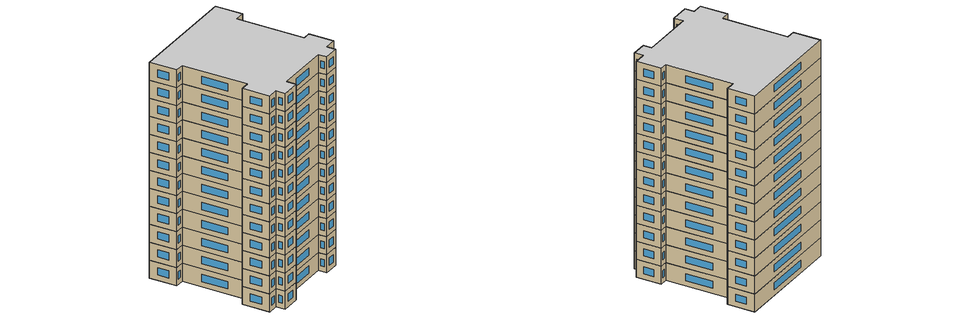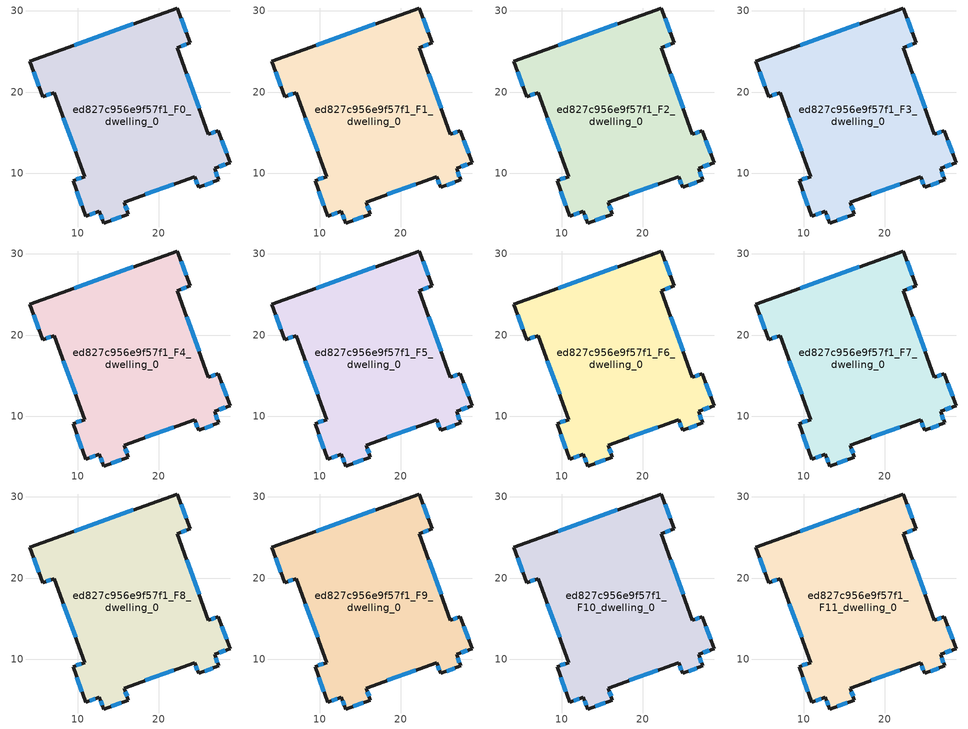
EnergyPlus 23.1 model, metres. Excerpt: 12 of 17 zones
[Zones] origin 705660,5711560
ed827c956e9f57f1_F0_dwelling_0
 floor ground (EU_floor_Construction): 27.34,9.21 26.83,10.62 28.74,11.31 27.31,15.27 26.08,14.83 22.24,25.45 23.81,26.02 22.26,30.32 4.15,23.79 5.72,19.43 7.14,19.94 10.87,9.63 9.45,9.12 11.02,4.77 12.69,5.37 13.22,3.92 16.25,5.01 15.71,6.5 24.39,9.61 24.86,8.32 z0
 wall outside (EU_wall_Construction): 26.08,14.83 27.31,15.27 28.74,11.31 26.83,10.62 27.34,9.21 24.86,8.32 24.39,9.61 15.71,6.5 16.25,5.01 13.22,3.92 12.69,5.37 11.02,4.77 9.45,9.12 10.87,9.63 7.14,19.94 5.72,19.43 4.15,23.79 22.26,30.32 23.81,26.02 22.24,25.45 26.08,14.83 z0:3
 window (EU_Window_Construction): 26.45,14.97 26.94,15.14 / 27.73,14.09 28.31,12.5 / 28.17,11.11 27.4,10.83 / 26.98,10.2 27.18,9.63 / 26.59,8.94 25.6,8.58 / 24.72,8.7 24.53,9.22 / 21.79,8.68 18.31,7.43 / 15.87,6.05 16.09,5.46 / 15.34,4.69 14.13,4.25 / 13.06,4.36 12.85,4.94 / 12.19,5.19 11.52,4.95 / 10.55,6.07 9.92,7.81 / 9.88,9.27 10.45,9.48 / 9.76,12.72 8.26,16.85 / 6.72,19.79 6.15,19.58 / 5.25,20.74 4.62,22.49 / 9.57,25.74 16.84,28.36 / 22.73,29.03 23.35,27.31 / 23.34,25.85 22.71,25.62 / 23.39,22.27 24.93,18.01 z0.9:2.1
ed827c956e9f57f1_F1_dwelling_0
 floor to ed827c956e9f57f1_F0_dwelling_0 (EU_floor_Construction): 27.34,9.21 26.83,10.62 28.74,11.31 27.31,15.27 26.08,14.83 22.24,25.45 23.81,26.02 22.26,30.32 4.15,23.79 5.72,19.43 7.14,19.94 10.87,9.63 9.45,9.12 11.02,4.77 12.69,5.37 13.22,3.92 16.25,5.01 15.71,6.5 24.39,9.61 24.86,8.32 z3
 wall outside (EU_wall_Construction): 26.08,14.83 27.31,15.27 28.74,11.31 26.83,10.62 27.34,9.21 24.86,8.32 24.39,9.61 15.71,6.5 16.25,5.01 13.22,3.92 12.69,5.37 11.02,4.77 9.45,9.12 10.87,9.63 7.14,19.94 5.72,19.43 4.15,23.79 22.26,30.32 23.81,26.02 22.24,25.45 26.08,14.83 z3:6
 window (EU_Window_Construction): 26.45,14.97 26.94,15.14 / 27.73,14.09 28.31,12.5 / 28.17,11.11 27.4,10.83 / 26.98,10.2 27.18,9.63 / 26.59,8.94 25.6,8.58 / 24.72,8.7 24.53,9.22 / 21.79,8.68 18.31,7.43 / 15.87,6.05 16.09,5.46 / 15.34,4.69 14.13,4.25 / 13.06,4.36 12.85,4.94 / 12.19,5.19 11.52,4.95 / 10.55,6.07 9.92,7.81 / 9.88,9.27 10.45,9.48 / 9.76,12.72 8.26,16.85 / 6.72,19.79 6.15,19.58 / 5.25,20.74 4.62,22.49 / 9.57,25.74 16.84,28.36 / 22.73,29.03 23.35,27.31 / 23.34,25.85 22.71,25.62 / 23.39,22.27 24.93,18.01 z3.9:5.1
ed827c956e9f57f1_F2_dwelling_0
 floor to ed827c956e9f57f1_F1_dwelling_0 (EU_floor_Construction): 27.34,9.21 26.83,10.62 28.74,11.31 27.31,15.27 26.08,14.83 22.24,25.45 23.81,26.02 22.26,30.32 4.15,23.79 5.72,19.43 7.14,19.94 10.87,9.63 9.45,9.12 11.02,4.77 12.69,5.37 13.22,3.92 16.25,5.01 15.71,6.5 24.39,9.61 24.86,8.32 z6
 wall outside (EU_wall_Construction): 26.08,14.83 27.31,15.27 28.74,11.31 26.83,10.62 27.34,9.21 24.86,8.32 24.39,9.61 15.71,6.5 16.25,5.01 13.22,3.92 12.69,5.37 11.02,4.77 9.45,9.12 10.87,9.63 7.14,19.94 5.72,19.43 4.15,23.79 22.26,30.32 23.81,26.02 22.24,25.45 26.08,14.83 z6:9
 window (EU_Window_Construction): 26.45,14.97 26.94,15.14 / 27.73,14.09 28.31,12.5 / 28.17,11.11 27.4,10.83 / 26.98,10.2 27.18,9.63 / 26.59,8.94 25.6,8.58 / 24.72,8.7 24.53,9.22 / 21.79,8.68 18.31,7.43 / 15.87,6.05 16.09,5.46 / 15.34,4.69 14.13,4.25 / 13.06,4.36 12.85,4.94 / 12.19,5.19 11.52,4.95 / 10.55,6.07 9.92,7.81 / 9.88,9.27 10.45,9.48 / 9.76,12.72 8.26,16.85 / 6.72,19.79 6.15,19.58 / 5.25,20.74 4.62,22.49 / 9.57,25.74 16.84,28.36 / 22.73,29.03 23.35,27.31 / 23.34,25.85 22.71,25.62 / 23.39,22.27 24.93,18.01 z6.9:8.1
ed827c956e9f57f1_F3_dwelling_0
 floor to ed827c956e9f57f1_F2_dwelling_0 (EU_floor_Construction): 27.34,9.21 26.83,10.62 28.74,11.31 27.31,15.27 26.08,14.83 22.24,25.45 23.81,26.02 22.26,30.32 4.15,23.79 5.72,19.43 7.14,19.94 10.87,9.63 9.45,9.12 11.02,4.77 12.69,5.37 13.22,3.92 16.25,5.01 15.71,6.5 24.39,9.61 24.86,8.32 z9
 wall outside (EU_wall_Construction): 26.08,14.83 27.31,15.27 28.74,11.31 26.83,10.62 27.34,9.21 24.86,8.32 24.39,9.61 15.71,6.5 16.25,5.01 13.22,3.92 12.69,5.37 11.02,4.77 9.45,9.12 10.87,9.63 7.14,19.94 5.72,19.43 4.15,23.79 22.26,30.32 23.81,26.02 22.24,25.45 26.08,14.83 z9:12
 window (EU_Window_Construction): 26.45,14.97 26.94,15.14 / 27.73,14.09 28.31,12.5 / 28.17,11.11 27.4,10.83 / 26.98,10.2 27.18,9.63 / 26.59,8.94 25.6,8.58 / 24.72,8.7 24.53,9.22 / 21.79,8.68 18.31,7.43 / 15.87,6.05 16.09,5.46 / 15.34,4.69 14.13,4.25 / 13.06,4.36 12.85,4.94 / 12.19,5.19 11.52,4.95 / 10.55,6.07 9.92,7.81 / 9.88,9.27 10.45,9.48 / 9.76,12.72 8.26,16.85 / 6.72,19.79 6.15,19.58 / 5.25,20.74 4.62,22.49 / 9.57,25.74 16.84,28.36 / 22.73,29.03 23.35,27.31 / 23.34,25.85 22.71,25.62 / 23.39,22.27 24.93,18.01 z9.9:11.1
ed827c956e9f57f1_F4_dwelling_0
 floor to ed827c956e9f57f1_F3_dwelling_0 (EU_floor_Construction): 27.34,9.21 26.83,10.62 28.74,11.31 27.31,15.27 26.08,14.83 22.24,25.45 23.81,26.02 22.26,30.32 4.15,23.79 5.72,19.43 7.14,19.94 10.87,9.63 9.45,9.12 11.02,4.77 12.69,5.37 13.22,3.92 16.25,5.01 15.71,6.5 24.39,9.61 24.86,8.32 z12
 wall outside (EU_wall_Construction): 26.08,14.83 27.31,15.27 28.74,11.31 26.83,10.62 27.34,9.21 24.86,8.32 24.39,9.61 15.71,6.5 16.25,5.01 13.22,3.92 12.69,5.37 11.02,4.77 9.45,9.12 10.87,9.63 7.14,19.94 5.72,19.43 4.15,23.79 22.26,30.32 23.81,26.02 22.24,25.45 26.08,14.83 z12:15
 window (EU_Window_Construction): 26.45,14.97 26.94,15.14 / 27.73,14.09 28.31,12.5 / 28.17,11.11 27.4,10.83 / 26.98,10.2 27.18,9.63 / 26.59,8.94 25.6,8.58 / 24.72,8.7 24.53,9.22 / 21.79,8.68 18.31,7.43 / 15.87,6.05 16.09,5.46 / 15.34,4.69 14.13,4.25 / 13.06,4.36 12.85,4.94 / 12.19,5.19 11.52,4.95 / 10.55,6.07 9.92,7.81 / 9.88,9.27 10.45,9.48 / 9.76,12.72 8.26,16.85 / 6.72,19.79 6.15,19.58 / 5.25,20.74 4.62,22.49 / 9.57,25.74 16.84,28.36 / 22.73,29.03 23.35,27.31 / 23.34,25.85 22.71,25.62 / 23.39,22.27 24.93,18.01 z12.9:14.1
ed827c956e9f57f1_F5_dwelling_0
 floor to ed827c956e9f57f1_F4_dwelling_0 (EU_floor_Construction): 27.34,9.21 26.83,10.62 28.74,11.31 27.31,15.27 26.08,14.83 22.24,25.45 23.81,26.02 22.26,30.32 4.15,23.79 5.72,19.43 7.14,19.94 10.87,9.63 9.45,9.12 11.02,4.77 12.69,5.37 13.22,3.92 16.25,5.01 15.71,6.5 24.39,9.61 24.86,8.32 z15
 wall outside (EU_wall_Construction): 26.08,14.83 27.31,15.27 28.74,11.31 26.83,10.62 27.34,9.21 24.86,8.32 24.39,9.61 15.71,6.5 16.25,5.01 13.22,3.92 12.69,5.37 11.02,4.77 9.45,9.12 10.87,9.63 7.14,19.94 5.72,19.43 4.15,23.79 22.26,30.32 23.81,26.02 22.24,25.45 26.08,14.83 z15:18
 window (EU_Window_Construction): 26.45,14.97 26.94,15.14 / 27.73,14.09 28.31,12.5 / 28.17,11.11 27.4,10.83 / 26.98,10.2 27.18,9.63 / 26.59,8.94 25.6,8.58 / 24.72,8.7 24.53,9.22 / 21.79,8.68 18.31,7.43 / 15.87,6.05 16.09,5.46 / 15.34,4.69 14.13,4.25 / 13.06,4.36 12.85,4.94 / 12.19,5.19 11.52,4.95 / 10.55,6.07 9.92,7.81 / 9.88,9.27 10.45,9.48 / 9.76,12.72 8.26,16.85 / 6.72,19.79 6.15,19.58 / 5.25,20.74 4.62,22.49 / 9.57,25.74 16.84,28.36 / 22.73,29.03 23.35,27.31 / 23.34,25.85 22.71,25.62 / 23.39,22.27 24.93,18.01 z15.9:17.1
ed827c956e9f57f1_F6_dwelling_0
 floor to ed827c956e9f57f1_F5_dwelling_0 (EU_floor_Construction): 27.34,9.21 26.83,10.62 28.74,11.31 27.31,15.27 26.08,14.83 22.24,25.45 23.81,26.02 22.26,30.32 4.15,23.79 5.72,19.43 7.14,19.94 10.87,9.63 9.45,9.12 11.02,4.77 12.69,5.37 13.22,3.92 16.25,5.01 15.71,6.5 24.39,9.61 24.86,8.32 z18
 wall outside (EU_wall_Construction): 26.08,14.83 27.31,15.27 28.74,11.31 26.83,10.62 27.34,9.21 24.86,8.32 24.39,9.61 15.71,6.5 16.25,5.01 13.22,3.92 12.69,5.37 11.02,4.77 9.45,9.12 10.87,9.63 7.14,19.94 5.72,19.43 4.15,23.79 22.26,30.32 23.81,26.02 22.24,25.45 26.08,14.83 z18:21
 window (EU_Window_Construction): 26.45,14.97 26.94,15.14 / 27.73,14.09 28.31,12.5 / 28.17,11.11 27.4,10.83 / 26.98,10.2 27.18,9.63 / 26.59,8.94 25.6,8.58 / 24.72,8.7 24.53,9.22 / 21.79,8.68 18.31,7.43 / 15.87,6.05 16.09,5.46 / 15.34,4.69 14.13,4.25 / 13.06,4.36 12.85,4.94 / 12.19,5.19 11.52,4.95 / 10.55,6.07 9.92,7.81 / 9.88,9.27 10.45,9.48 / 9.76,12.72 8.26,16.85 / 6.72,19.79 6.15,19.58 / 5.25,20.74 4.62,22.49 / 9.57,25.74 16.84,28.36 / 22.73,29.03 23.35,27.31 / 23.34,25.85 22.71,25.62 / 23.39,22.27 24.93,18.01 z18.9:20.1
ed827c956e9f57f1_F7_dwelling_0
 floor to ed827c956e9f57f1_F6_dwelling_0 (EU_floor_Construction): 27.34,9.21 26.83,10.62 28.74,11.31 27.31,15.27 26.08,14.83 22.24,25.45 23.81,26.02 22.26,30.32 4.15,23.79 5.72,19.43 7.14,19.94 10.87,9.63 9.45,9.12 11.02,4.77 12.69,5.37 13.22,3.92 16.25,5.01 15.71,6.5 24.39,9.61 24.86,8.32 z21
 wall outside (EU_wall_Construction): 26.08,14.83 27.31,15.27 28.74,11.31 26.83,10.62 27.34,9.21 24.86,8.32 24.39,9.61 15.71,6.5 16.25,5.01 13.22,3.92 12.69,5.37 11.02,4.77 9.45,9.12 10.87,9.63 7.14,19.94 5.72,19.43 4.15,23.79 22.26,30.32 23.81,26.02 22.24,25.45 26.08,14.83 z21:24
 window (EU_Window_Construction): 26.45,14.97 26.94,15.14 / 27.73,14.09 28.31,12.5 / 28.17,11.11 27.4,10.83 / 26.98,10.2 27.18,9.63 / 26.59,8.94 25.6,8.58 / 24.72,8.7 24.53,9.22 / 21.79,8.68 18.31,7.43 / 15.87,6.05 16.09,5.46 / 15.34,4.69 14.13,4.25 / 13.06,4.36 12.85,4.94 / 12.19,5.19 11.52,4.95 / 10.55,6.07 9.92,7.81 / 9.88,9.27 10.45,9.48 / 9.76,12.72 8.26,16.85 / 6.72,19.79 6.15,19.58 / 5.25,20.74 4.62,22.49 / 9.57,25.74 16.84,28.36 / 22.73,29.03 23.35,27.31 / 23.34,25.85 22.71,25.62 / 23.39,22.27 24.93,18.01 z21.9:23.1
ed827c956e9f57f1_F8_dwelling_0
 floor to ed827c956e9f57f1_F7_dwelling_0 (EU_floor_Construction): 27.34,9.21 26.83,10.62 28.74,11.31 27.31,15.27 26.08,14.83 22.24,25.45 23.81,26.02 22.26,30.32 4.15,23.79 5.72,19.43 7.14,19.94 10.87,9.63 9.45,9.12 11.02,4.77 12.69,5.37 13.22,3.92 16.25,5.01 15.71,6.5 24.39,9.61 24.86,8.32 z24
 wall outside (EU_wall_Construction): 26.08,14.83 27.31,15.27 28.74,11.31 26.83,10.62 27.34,9.21 24.86,8.32 24.39,9.61 15.71,6.5 16.25,5.01 13.22,3.92 12.69,5.37 11.02,4.77 9.45,9.12 10.87,9.63 7.14,19.94 5.72,19.43 4.15,23.79 22.26,30.32 23.81,26.02 22.24,25.45 26.08,14.83 z24:27
 window (EU_Window_Construction): 26.45,14.97 26.94,15.14 / 27.73,14.09 28.31,12.5 / 28.17,11.11 27.4,10.83 / 26.98,10.2 27.18,9.63 / 26.59,8.94 25.6,8.58 / 24.72,8.7 24.53,9.22 / 21.79,8.68 18.31,7.43 / 15.87,6.05 16.09,5.46 / 15.34,4.69 14.13,4.25 / 13.06,4.36 12.85,4.94 / 12.19,5.19 11.52,4.95 / 10.55,6.07 9.92,7.81 / 9.88,9.27 10.45,9.48 / 9.76,12.72 8.26,16.85 / 6.72,19.79 6.15,19.58 / 5.25,20.74 4.62,22.49 / 9.57,25.74 16.84,28.36 / 22.73,29.03 23.35,27.31 / 23.34,25.85 22.71,25.62 / 23.39,22.27 24.93,18.01 z24.9:26.1
ed827c956e9f57f1_F9_dwelling_0
 floor to ed827c956e9f57f1_F8_dwelling_0 (EU_floor_Construction): 27.34,9.21 26.83,10.62 28.74,11.31 27.31,15.27 26.08,14.83 22.24,25.45 23.81,26.02 22.26,30.32 4.15,23.79 5.72,19.43 7.14,19.94 10.87,9.63 9.45,9.12 11.02,4.77 12.69,5.37 13.22,3.92 16.25,5.01 15.71,6.5 24.39,9.61 24.86,8.32 z27
 wall outside (EU_wall_Construction): 26.08,14.83 27.31,15.27 28.74,11.31 26.83,10.62 27.34,9.21 24.86,8.32 24.39,9.61 15.71,6.5 16.25,5.01 13.22,3.92 12.69,5.37 11.02,4.77 9.45,9.12 10.87,9.63 7.14,19.94 5.72,19.43 4.15,23.79 22.26,30.32 23.81,26.02 22.24,25.45 26.08,14.83 z27:30
 window (EU_Window_Construction): 26.45,14.97 26.94,15.14 / 27.73,14.09 28.31,12.5 / 28.17,11.11 27.4,10.83 / 26.98,10.2 27.18,9.63 / 26.59,8.94 25.6,8.58 / 24.72,8.7 24.53,9.22 / 21.79,8.68 18.31,7.43 / 15.87,6.05 16.09,5.46 / 15.34,4.69 14.13,4.25 / 13.06,4.36 12.85,4.94 / 12.19,5.19 11.52,4.95 / 10.55,6.07 9.92,7.81 / 9.88,9.27 10.45,9.48 / 9.76,12.72 8.26,16.85 / 6.72,19.79 6.15,19.58 / 5.25,20.74 4.62,22.49 / 9.57,25.74 16.84,28.36 / 22.73,29.03 23.35,27.31 / 23.34,25.85 22.71,25.62 / 23.39,22.27 24.93,18.01 z27.9:29.1
ed827c956e9f57f1_F10_dwelling_0
 floor to ed827c956e9f57f1_F9_dwelling_0 (EU_floor_Construction): 27.34,9.21 26.83,10.62 28.74,11.31 27.31,15.27 26.08,14.83 22.24,25.45 23.81,26.02 22.26,30.32 4.15,23.79 5.72,19.43 7.14,19.94 10.87,9.63 9.45,9.12 11.02,4.77 12.69,5.37 13.22,3.92 16.25,5.01 15.71,6.5 24.39,9.61 24.86,8.32 z30
 wall outside (EU_wall_Construction): 26.08,14.83 27.31,15.27 28.74,11.31 26.83,10.62 27.34,9.21 24.86,8.32 24.39,9.61 15.71,6.5 16.25,5.01 13.22,3.92 12.69,5.37 11.02,4.77 9.45,9.12 10.87,9.63 7.14,19.94 5.72,19.43 4.15,23.79 22.26,30.32 23.81,26.02 22.24,25.45 26.08,14.83 z30:33
 window (EU_Window_Construction): 26.45,14.97 26.94,15.14 / 27.73,14.09 28.31,12.5 / 28.17,11.11 27.4,10.83 / 26.98,10.2 27.18,9.63 / 26.59,8.94 25.6,8.58 / 24.72,8.7 24.53,9.22 / 21.79,8.68 18.31,7.43 / 15.87,6.05 16.09,5.46 / 15.34,4.69 14.13,4.25 / 13.06,4.36 12.85,4.94 / 12.19,5.19 11.52,4.95 / 10.55,6.07 9.92,7.81 / 9.88,9.27 10.45,9.48 / 9.76,12.72 8.26,16.85 / 6.72,19.79 6.15,19.58 / 5.25,20.74 4.62,22.49 / 9.57,25.74 16.84,28.36 / 22.73,29.03 23.35,27.31 / 23.34,25.85 22.71,25.62 / 23.39,22.27 24.93,18.01 z30.9:32.1
ed827c956e9f57f1_F11_dwelling_0
 floor to ed827c956e9f57f1_F10_dwelling_0 (EU_floor_Construction): 27.34,9.21 26.83,10.62 28.74,11.31 27.31,15.27 26.08,14.83 22.24,25.45 23.81,26.02 22.26,30.32 4.15,23.79 5.72,19.43 7.14,19.94 10.87,9.63 9.45,9.12 11.02,4.77 12.69,5.37 13.22,3.92 16.25,5.01 15.71,6.5 24.39,9.61 24.86,8.32 z33
 wall outside (EU_wall_Construction): 26.08,14.83 27.31,15.27 28.74,11.31 26.83,10.62 27.34,9.21 24.86,8.32 24.39,9.61 15.71,6.5 16.25,5.01 13.22,3.92 12.69,5.37 11.02,4.77 9.45,9.12 10.87,9.63 7.14,19.94 5.72,19.43 4.15,23.79 22.26,30.32 23.81,26.02 22.24,25.45 26.08,14.83 z33:36
 window (EU_Window_Construction): 26.45,14.97 26.94,15.14 / 27.73,14.09 28.31,12.5 / 28.17,11.11 27.4,10.83 / 26.98,10.2 27.18,9.63 / 26.59,8.94 25.6,8.58 / 24.72,8.7 24.53,9.22 / 21.79,8.68 18.31,7.43 / 15.87,6.05 16.09,5.46 / 15.34,4.69 14.13,4.25 / 13.06,4.36 12.85,4.94 / 12.19,5.19 11.52,4.95 / 10.55,6.07 9.92,7.81 / 9.88,9.27 10.45,9.48 / 9.76,12.72 8.26,16.85 / 6.72,19.79 6.15,19.58 / 5.25,20.74 4.62,22.49 / 9.57,25.74 16.84,28.36 / 22.73,29.03 23.35,27.31 / 23.34,25.85 22.71,25.62 / 23.39,22.27 24.93,18.01 z33.9:35.1
 ceiling to ed827c956e9f57f1_F12_dwelling_0 (EU_floor_Construction): 22.26,30.32 23.81,26.02 22.24,25.45 26.08,14.83 27.31,15.27 28.74,11.31 26.83,10.62 27.34,9.21 24.86,8.32 24.39,9.61 15.71,6.5 16.25,5.01 13.22,3.92 12.69,5.37 11.02,4.77 9.45,9.12 10.87,9.63 7.14,19.94 5.72,19.43 4.15,23.79 z36
[Building]
EU S2 Campaign: North Axis=0; Terrain=City; Solar Distribution=FullExterior
[Site:Location]
London: Latitude=51.5; Longitude=-0.5; Time Zone=0; Elevation=25
[SizingPeriod:WeatherFileDays]
AnnualSizingPeriod: Begin Month=1; Begin Day of Month=1; End Month=12; End Day of Month=31; Day of Week for Start Day=Monday; Use Weather File Daylight Saving Period=No; Use Weather File Rain and Snow Indicators=No
[MATERIAL]
EU_InternalMass_Material: Roughness=MediumRough; Thickness=0.1; Conductivity=1; Density=1800; Specific Heat=900; Thermal Absorptance=0.9; Solar Absorptance=0.7; Visible Absorptance=0.7
[MATERIAL:NOMASS] Roughness=MediumRough; Thermal Absorptance=0.9; Solar Absorptance=0.7; Visible Absorptance=0.7
Name | Thermal Resistance
EU_wall_NoMass | 1.04674
EU_floor_NoMass | 2.04616
[WINDOWMATERIAL:SIMPLEGLAZINGSYSTEM]
EU_Window_SimpleGlazing: UFactor=4.25843; Solar Heat Gain Coefficient=0.85; Visible Transmittance=0.85
[CONSTRUCTION]
EU_wall_Construction: EU_wall_NoMass
EU_floor_Construction: EU_floor_NoMass
EU_InternalMass_Construction: EU_InternalMass_Material
EU_Window_Construction: EU_Window_SimpleGlazing
[ZONE] Type=1; Multiplier=1; Ceiling Height=autocalculate; Volume=1080.82; Floor Area=autocalculate; Part of Total Floor Area=Yes
ed827c956e9f57f1_F0_dwelling_0; ed827c956e9f57f1_F1_dwelling_0; ed827c956e9f57f1_F2_dwelling_0; ed827c956e9f57f1_F3_dwelling_0; ed827c956e9f57f1_F4_dwelling_0; ed827c956e9f57f1_F5_dwelling_0; ed827c956e9f57f1_F6_dwelling_0; ed827c956e9f57f1_F7_dwelling_0; ed827c956e9f57f1_F8_dwelling_0; ed827c956e9f57f1_F9_dwelling_0; ed827c956e9f57f1_F10_dwelling_0; ed827c956e9f57f1_F11_dwelling_0
[INTERNALMASS] Construction=EU_InternalMass_Construction; Surface Area=360.272
Name | Zone or ZoneList
ed827c956e9f57f1_F0_dwelling_0_EU_InternalMass | ed827c956e9f57f1_F0_dwelling_0
ed827c956e9f57f1_F1_dwelling_0_EU_InternalMass | ed827c956e9f57f1_F1_dwelling_0
ed827c956e9f57f1_F2_dwelling_0_EU_InternalMass | ed827c956e9f57f1_F2_dwelling_0
ed827c956e9f57f1_F3_dwelling_0_EU_InternalMass | ed827c956e9f57f1_F3_dwelling_0
ed827c956e9f57f1_F4_dwelling_0_EU_InternalMass | ed827c956e9f57f1_F4_dwelling_0
ed827c956e9f57f1_F5_dwelling_0_EU_InternalMass | ed827c956e9f57f1_F5_dwelling_0
ed827c956e9f57f1_F6_dwelling_0_EU_InternalMass | ed827c956e9f57f1_F6_dwelling_0
ed827c956e9f57f1_F7_dwelling_0_EU_InternalMass | ed827c956e9f57f1_F7_dwelling_0
ed827c956e9f57f1_F8_dwelling_0_EU_InternalMass | ed827c956e9f57f1_F8_dwelling_0
ed827c956e9f57f1_F9_dwelling_0_EU_InternalMass | ed827c956e9f57f1_F9_dwelling_0
ed827c956e9f57f1_F10_dwelling_0_EU_InternalMass | ed827c956e9f57f1_F10_dwelling_0
ed827c956e9f57f1_F11_dwelling_0_EU_InternalMass | ed827c956e9f57f1_F11_dwelling_0
[OTHEREQUIPMENT] Fuel Type=Electricity; Design Level Calculation Method=Watts/Area; Power per Zone Floor Area=1; Fraction Latent=0; Fraction Radiant=0; Fraction Lost=0; Carbon Dioxide Generation Rate=0; EndUse Subcategory=EU_Step8_InternalGains
Name | Zone or ZoneList or Space or SpaceList | Schedule
EU_Step8_InternalGain_ed827c956e9f57f1_F0_dwelling_0_f000 | ed827c956e9f57f1_F0_dwelling_0 | EU_Step8_GainSchedule_ed827c956e9f57f1_F0_dwelling_0_f000
EU_Step8_InternalGain_ed827c956e9f57f1_F1_dwelling_0_f000 | ed827c956e9f57f1_F1_dwelling_0 | EU_Step8_GainSchedule_ed827c956e9f57f1_F1_dwelling_0_f000
EU_Step8_InternalGain_ed827c956e9f57f1_F2_dwelling_0_f000 | ed827c956e9f57f1_F2_dwelling_0 | EU_Step8_GainSchedule_ed827c956e9f57f1_F2_dwelling_0_f000
EU_Step8_InternalGain_ed827c956e9f57f1_F3_dwelling_0_f000 | ed827c956e9f57f1_F3_dwelling_0 | EU_Step8_GainSchedule_ed827c956e9f57f1_F3_dwelling_0_f000
EU_Step8_InternalGain_ed827c956e9f57f1_F4_dwelling_0_f000 | ed827c956e9f57f1_F4_dwelling_0 | EU_Step8_GainSchedule_ed827c956e9f57f1_F4_dwelling_0_f000
EU_Step8_InternalGain_ed827c956e9f57f1_F5_dwelling_0_f000 | ed827c956e9f57f1_F5_dwelling_0 | EU_Step8_GainSchedule_ed827c956e9f57f1_F5_dwelling_0_f000
EU_Step8_InternalGain_ed827c956e9f57f1_F6_dwelling_0_f000 | ed827c956e9f57f1_F6_dwelling_0 | EU_Step8_GainSchedule_ed827c956e9f57f1_F6_dwelling_0_f000
EU_Step8_InternalGain_ed827c956e9f57f1_F7_dwelling_0_f000 | ed827c956e9f57f1_F7_dwelling_0 | EU_Step8_GainSchedule_ed827c956e9f57f1_F7_dwelling_0_f000
EU_Step8_InternalGain_ed827c956e9f57f1_F8_dwelling_0_f000 | ed827c956e9f57f1_F8_dwelling_0 | EU_Step8_GainSchedule_ed827c956e9f57f1_F8_dwelling_0_f000
EU_Step8_InternalGain_ed827c956e9f57f1_F9_dwelling_0_f000 | ed827c956e9f57f1_F9_dwelling_0 | EU_Step8_GainSchedule_ed827c956e9f57f1_F9_dwelling_0_f000
EU_Step8_InternalGain_ed827c956e9f57f1_F10_dwelling_0_f000 | ed827c956e9f57f1_F10_dwelling_0 | EU_Step8_GainSchedule_ed827c956e9f57f1_F10_dwelling_0_f000
EU_Step8_InternalGain_ed827c956e9f57f1_F11_dwelling_0_f000 | ed827c956e9f57f1_F11_dwelling_0 | EU_Step8_GainSchedule_ed827c956e9f57f1_F11_dwelling_0_f000
[ZONEVENTILATION:DESIGNFLOWRATE] Schedule=EU_AlwaysOn; Design Flow Rate Calculation Method=AirChanges/Hour; Air Changes per Hour=0.488719; Ventilation Type=Natural; Fan Pressure Rise=0; Fan Total Efficiency=1; Constant Term Coefficient=1; Temperature Term Coefficient=0; Velocity Term Coefficient=0; Velocity Squared Term Coefficient=0; Minimum Indoor Temperature=-100; Maximum Indoor Temperature=100; Delta Temperature=-100; Minimum Outdoor Temperature=-100; Maximum Outdoor Temperature=100; Maximum Wind Speed=40
Name | Zone or ZoneList or Space or SpaceList
EU_ConstantAir_ed827c956e9f57f1_F0_dwelling_0 | ed827c956e9f57f1_F0_dwelling_0
EU_ConstantAir_ed827c956e9f57f1_F1_dwelling_0 | ed827c956e9f57f1_F1_dwelling_0
EU_ConstantAir_ed827c956e9f57f1_F2_dwelling_0 | ed827c956e9f57f1_F2_dwelling_0
EU_ConstantAir_ed827c956e9f57f1_F3_dwelling_0 | ed827c956e9f57f1_F3_dwelling_0
EU_ConstantAir_ed827c956e9f57f1_F4_dwelling_0 | ed827c956e9f57f1_F4_dwelling_0
EU_ConstantAir_ed827c956e9f57f1_F5_dwelling_0 | ed827c956e9f57f1_F5_dwelling_0
EU_ConstantAir_ed827c956e9f57f1_F6_dwelling_0 | ed827c956e9f57f1_F6_dwelling_0
EU_ConstantAir_ed827c956e9f57f1_F7_dwelling_0 | ed827c956e9f57f1_F7_dwelling_0
EU_ConstantAir_ed827c956e9f57f1_F8_dwelling_0 | ed827c956e9f57f1_F8_dwelling_0
EU_ConstantAir_ed827c956e9f57f1_F9_dwelling_0 | ed827c956e9f57f1_F9_dwelling_0
EU_ConstantAir_ed827c956e9f57f1_F10_dwelling_0 | ed827c956e9f57f1_F10_dwelling_0
EU_ConstantAir_ed827c956e9f57f1_F11_dwelling_0 | ed827c956e9f57f1_F11_dwelling_0
[HVACTEMPLATE:THERMOSTAT] Constant Heating Setpoint=20; Constant Cooling Setpoint=50
EU_HeatOnly_ed827c956e9f57f1_F0_dwelling_0; EU_HeatOnly_ed827c956e9f57f1_F1_dwelling_0; EU_HeatOnly_ed827c956e9f57f1_F2_dwelling_0; EU_HeatOnly_ed827c956e9f57f1_F3_dwelling_0; EU_HeatOnly_ed827c956e9f57f1_F4_dwelling_0; EU_HeatOnly_ed827c956e9f57f1_F5_dwelling_0; EU_HeatOnly_ed827c956e9f57f1_F6_dwelling_0; EU_HeatOnly_ed827c956e9f57f1_F7_dwelling_0; EU_HeatOnly_ed827c956e9f57f1_F8_dwelling_0; EU_HeatOnly_ed827c956e9f57f1_F9_dwelling_0; EU_HeatOnly_ed827c956e9f57f1_F10_dwelling_0; EU_HeatOnly_ed827c956e9f57f1_F11_dwelling_0; EU_HeatOnly_ed827c956e9f57f1_F12_dwelling_0; EU_HeatOnly_ed827c956e9f57f1_F13_dwelling_0; EU_HeatOnly_ed827c956e9f57f1_F14_dwelling_0; EU_HeatOnly_ed827c956e9f57f1_F15_dwelling_0; EU_HeatOnly_ed827c956e9f57f1_F16_dwelling_0
[HVACTEMPLATE:ZONE:IDEALLOADSAIRSYSTEM] System Availability Schedule=EU_AlwaysOn; Maximum Heating Supply Air Temperature=50; Minimum Cooling Supply Air Temperature=13; Maximum Heating Supply Air Humidity Ratio=0.0156; Minimum Cooling Supply Air Humidity Ratio=0.0077; Heating Limit=NoLimit; Cooling Limit=NoLimit; Heating Availability Schedule=EU_AlwaysOn; Cooling Availability Schedule=EU_CoolingOff; Dehumidification Control Type=ConstantSensibleHeatRatio; Cooling Sensible Heat Ratio=0.7; Dehumidification Setpoint=60; Humidification Control Type=None; Humidification Setpoint=30; Outdoor Air Method=None; Outdoor Air Flow Rate per Person=0.00944; Outdoor Air Flow Rate per Zone Floor Area=0; Outdoor Air Flow Rate per Zone=0; Demand Controlled Ventilation Type=None; Outdoor Air Economizer Type=NoEconomizer; Heat Recovery Type=None; Sensible Heat Recovery Effectiveness=0.7; Latent Heat Recovery Effectiveness=0.65
Name | Template Thermostat
ed827c956e9f57f1_F0_dwelling_0 | EU_HeatOnly_ed827c956e9f57f1_F0_dwelling_0
ed827c956e9f57f1_F1_dwelling_0 | EU_HeatOnly_ed827c956e9f57f1_F1_dwelling_0
ed827c956e9f57f1_F2_dwelling_0 | EU_HeatOnly_ed827c956e9f57f1_F2_dwelling_0
ed827c956e9f57f1_F3_dwelling_0 | EU_HeatOnly_ed827c956e9f57f1_F3_dwelling_0
ed827c956e9f57f1_F4_dwelling_0 | EU_HeatOnly_ed827c956e9f57f1_F4_dwelling_0
ed827c956e9f57f1_F5_dwelling_0 | EU_HeatOnly_ed827c956e9f57f1_F5_dwelling_0
ed827c956e9f57f1_F6_dwelling_0 | EU_HeatOnly_ed827c956e9f57f1_F6_dwelling_0
ed827c956e9f57f1_F7_dwelling_0 | EU_HeatOnly_ed827c956e9f57f1_F7_dwelling_0
ed827c956e9f57f1_F8_dwelling_0 | EU_HeatOnly_ed827c956e9f57f1_F8_dwelling_0
ed827c956e9f57f1_F9_dwelling_0 | EU_HeatOnly_ed827c956e9f57f1_F9_dwelling_0
ed827c956e9f57f1_F10_dwelling_0 | EU_HeatOnly_ed827c956e9f57f1_F10_dwelling_0
ed827c956e9f57f1_F11_dwelling_0 | EU_HeatOnly_ed827c956e9f57f1_F11_dwelling_0
[SIZING:ZONE] Zone Cooling Design Supply Air Temperature Input Method=SupplyAirTemperature; Zone Cooling Design Supply Air Temperature=13; Zone Heating Design Supply Air Temperature Input Method=SupplyAirTemperature; Zone Heating Design Supply Air Temperature=50; Zone Cooling Design Supply Air Humidity Ratio=0.008; Zone Heating Design Supply Air Humidity Ratio=0.008; Cooling Design Air Flow Method=DesignDay; Cooling Design Air Flow Rate=0; Cooling Minimum Air Flow per Zone Floor Area=0.000762; Cooling Minimum Air Flow=0; Cooling Minimum Air Flow Fraction=0.2; Heating Design Air Flow Method=DesignDay; Heating Design Air Flow Rate=0; Heating Maximum Air Flow per Zone Floor Area=0.002032; Heating Maximum Air Flow=0.141576; Heating Maximum Air Flow Fraction=0.3; Account for Dedicated Outdoor Air System=No; Dedicated Outdoor Air System Control Strategy=NeutralSupplyAir; Dedicated Outdoor Air Low Setpoint Temperature for Design=autosize; Dedicated Outdoor Air High Setpoint Temperature for Design=autosize; Zone Load Sizing Method=Sensible Load Only No Latent Load; Zone Latent Cooling Design Supply Air Humidity Ratio Input Method=HumidityRatioDifference; Zone Cooling Design Supply Air Humidity Ratio Difference=0.005; Zone Latent Heating Design Supply Air Humidity Ratio Input Method=HumidityRatioDifference; Zone Humidification Design Supply Air Humidity Ratio Difference=0.005
ed827c956e9f57f1_F0_dwelling_0; ed827c956e9f57f1_F1_dwelling_0; ed827c956e9f57f1_F2_dwelling_0; ed827c956e9f57f1_F3_dwelling_0; ed827c956e9f57f1_F4_dwelling_0; ed827c956e9f57f1_F5_dwelling_0; ed827c956e9f57f1_F6_dwelling_0; ed827c956e9f57f1_F7_dwelling_0; ed827c956e9f57f1_F8_dwelling_0; ed827c956e9f57f1_F9_dwelling_0; ed827c956e9f57f1_F10_dwelling_0; ed827c956e9f57f1_F11_dwelling_0
[SCHEDULE:CONSTANT]
Name | Hourly Value
EU_AlwaysOn | 1
EU_CoolingOff | 0
[SCHEDULE:FILE] Column Number=1; Rows to Skip at Top=0; Number of Hours of Data=8760; Column Separator=Comma; Interpolate to Timestep=No; Minutes per Item=60; Adjust Schedule for Daylight Savings=Yes
Name | File
EU_Step8_GainSchedule_ed827c956e9f57f1_F0_dwelling_0_f000 | ../../schedules/ed827c956e9f57f1/ed827c956e9f57f1_F0_dwelling_0_f000_gain.csv
EU_Step8_GainSchedule_ed827c956e9f57f1_F1_dwelling_0_f000 | ../../schedules/ed827c956e9f57f1/ed827c956e9f57f1_F1_dwelling_0_f000_gain.csv
EU_Step8_GainSchedule_ed827c956e9f57f1_F2_dwelling_0_f000 | ../../schedules/ed827c956e9f57f1/ed827c956e9f57f1_F2_dwelling_0_f000_gain.csv
EU_Step8_GainSchedule_ed827c956e9f57f1_F3_dwelling_0_f000 | ../../schedules/ed827c956e9f57f1/ed827c956e9f57f1_F3_dwelling_0_f000_gain.csv
EU_Step8_GainSchedule_ed827c956e9f57f1_F4_dwelling_0_f000 | ../../schedules/ed827c956e9f57f1/ed827c956e9f57f1_F4_dwelling_0_f000_gain.csv
EU_Step8_GainSchedule_ed827c956e9f57f1_F5_dwelling_0_f000 | ../../schedules/ed827c956e9f57f1/ed827c956e9f57f1_F5_dwelling_0_f000_gain.csv
EU_Step8_GainSchedule_ed827c956e9f57f1_F6_dwelling_0_f000 | ../../schedules/ed827c956e9f57f1/ed827c956e9f57f1_F6_dwelling_0_f000_gain.csv
EU_Step8_GainSchedule_ed827c956e9f57f1_F7_dwelling_0_f000 | ../../schedules/ed827c956e9f57f1/ed827c956e9f57f1_F7_dwelling_0_f000_gain.csv
EU_Step8_GainSchedule_ed827c956e9f57f1_F8_dwelling_0_f000 | ../../schedules/ed827c956e9f57f1/ed827c956e9f57f1_F8_dwelling_0_f000_gain.csv
EU_Step8_GainSchedule_ed827c956e9f57f1_F9_dwelling_0_f000 | ../../schedules/ed827c956e9f57f1/ed827c956e9f57f1_F9_dwelling_0_f000_gain.csv
EU_Step8_GainSchedule_ed827c956e9f57f1_F10_dwelling_0_f000 | ../../schedules/ed827c956e9f57f1/ed827c956e9f57f1_F10_dwelling_0_f000_gain.csv
EU_Step8_GainSchedule_ed827c956e9f57f1_F11_dwelling_0_f000 | ../../schedules/ed827c956e9f57f1/ed827c956e9f57f1_F11_dwelling_0_f000_gain.csv
